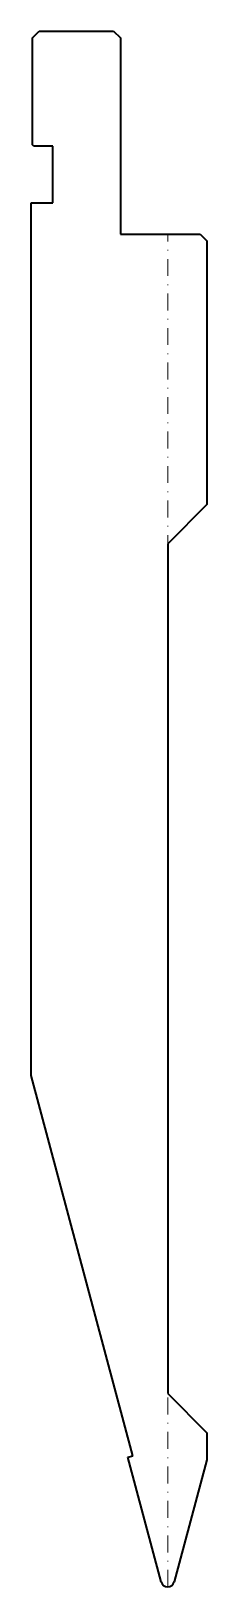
# Model space of a CAD drawing. Header units: millimetres. Extents: x -20 to 6, y 0 to 230.
import ezdxf

# ---------------------------------------------------------------- set-up
doc = ezdxf.new("R2010")
doc.units = ezdxf.units.MM
doc.header["$LTSCALE"] = 5
doc.linetypes.add('AUSGEZOGEN', pattern=[0])
doc.linetypes.add('DASHDOT', pattern=[1, 0.5, -0.25, 0, -0.25])
doc.layers.add('2', color=7, linetype='Continuous')

msp = doc.modelspace()

# ---------------------------------------------------------------- linework, layer by layer
at = {"layer": '2', "color": 7, "linetype": 'AUSGEZOGEN', "lineweight": 35}
for p, q in [((-20, 229), (-19, 230)), ((-20, 213.2), (-20, 229)), ((-19, 230), (-8, 230)), ((-8, 230), (-7, 229)), ((-7, 229), (-7, 200)), ((-19.8, 213), (-20, 213.2)), ((-17, 213), (-19.8, 213)), ((-17, 204.6), (-17, 213)), ((-20.2, 75.61), (-20.2, 204.6)), ((-20.2, 204.6), (-17, 204.6)), ((-7, 200), (4.8, 200)), ((4.8, 200), (5.8, 199)), ((5.8, 199), (5.8, 160)), ((5.8, 160), (0, 154.2)), ((0, 154.2), (0, 28.57)), ((-5.13, 19.38), (-20.2, 75.61)), ((0, 28.57), (5.8, 22.77)), ((5.8, 22.77), (5.8, 18.78)), ((-5.91, 19.18), (-5.13, 19.38)), ((-0.97, 0.74), (-5.91, 19.18)), ((5.8, 18.78), (0.97, 0.74))]:
    msp.add_line(p, q, dxfattribs=at)
at = {"layer": '2', "color": 7, "linetype": 'DASHDOT', "lineweight": 18}
msp.add_line((0, 0), (0, 200), dxfattribs=at)
at = {"layer": '2', "color": 7, "linetype": 'AUSGEZOGEN', "lineweight": 35}
msp.add_arc((0, 1), 1, 195.0001, 345, dxfattribs=at)

doc.saveas('drawing.dxf')
